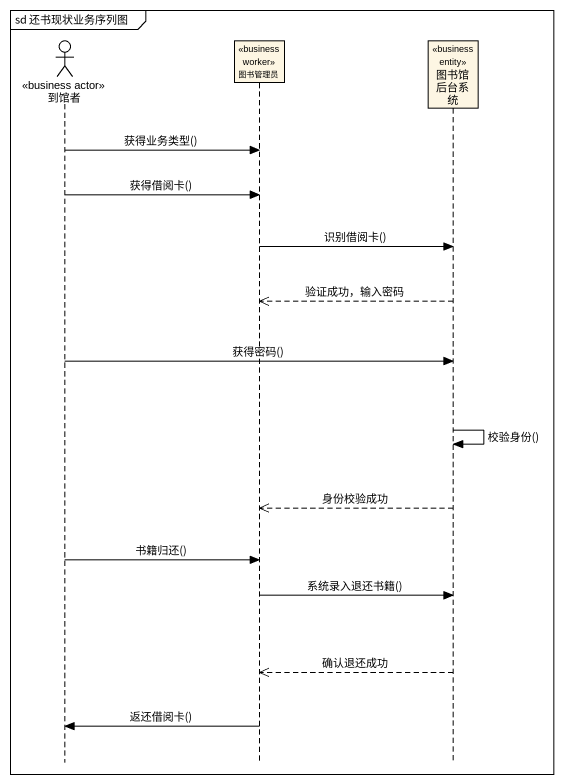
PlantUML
@startuml
mainframe sd 还书现状业务序列图
hide footbox
actor 到馆者 <<business actor>>
participant 图书管理员 <<business worker>>
participant 图书馆后台系统 <<business entity>>

到馆者 -> 图书管理员 : 获得业务类型()
到馆者 -> 图书管理员 : 获得借阅卡()
图书管理员 -> 图书馆后台系统 : 识别借阅卡()
图书馆后台系统 -->> 图书管理员 : 验证成功，输入密码
到馆者 -> 图书馆后台系统 : 获得密码()
图书馆后台系统 -> 图书馆后台系统 : 校验身份()
图书馆后台系统 -->> 图书管理员 : 身份校验成功
到馆者 -> 图书管理员 : 书籍归还()
图书管理员 -> 图书馆后台系统 : 系统录入退还书籍()
图书馆后台系统 -->> 图书管理员 : 确认退还成功
图书管理员 -> 到馆者 : 返还借阅卡()
@enduml
